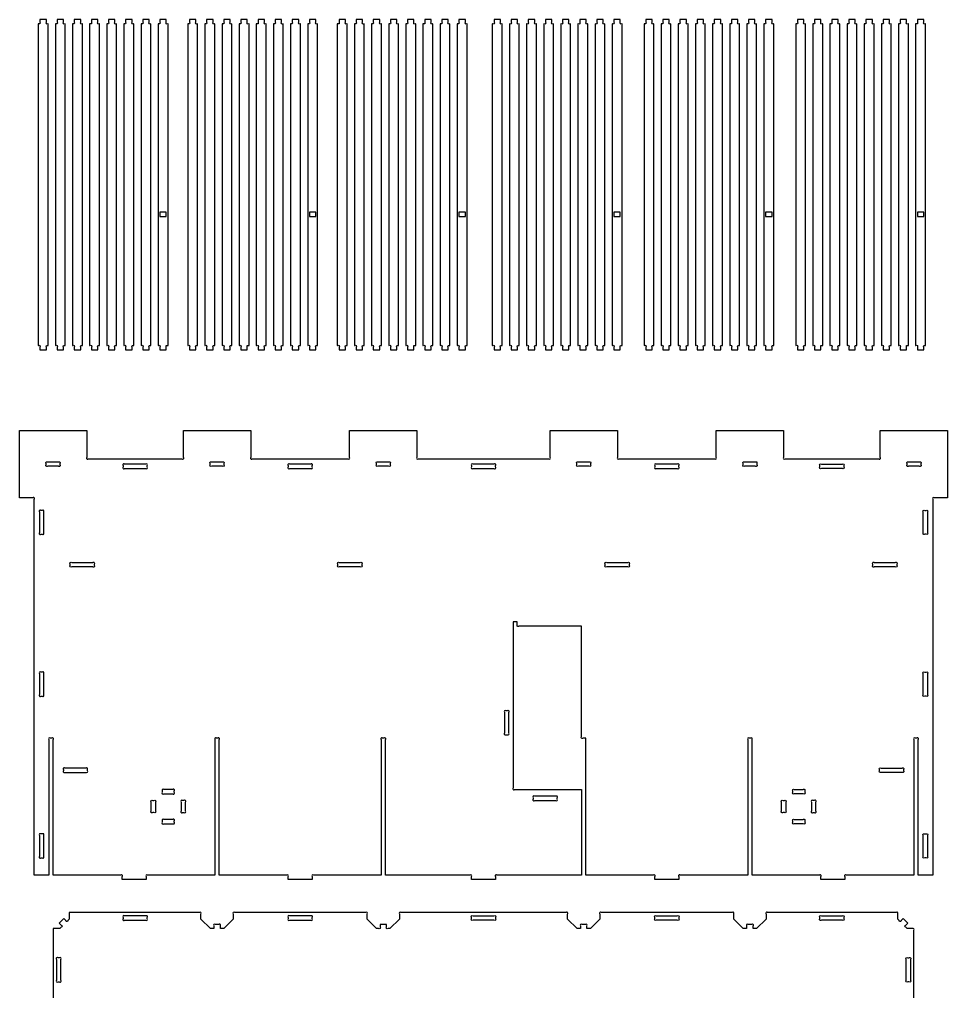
# Model space of a CAD drawing. Extents: x 4982 to 16003, y -2148 to 3908.
# Drawn here: x 5092 to 7693, y 1158 to 3883 of the extents above; entities that cross this region are included whole.
import ezdxf

# ---------------------------------------------------------------- set-up
doc = ezdxf.new("R2010")
doc.units = 0
doc.header["$MEASUREMENT"] = 0
doc.layers.add('LAYER_1', color=18, linetype='CONTINUOUS')

msp = doc.modelspace()

# ---------------------------------------------------------------- linework, layer by layer
at = {"layer": 'LAYER_1'}
for points in [[(5145, 2968.3), (5145.6, 2968.3, -1), (5149.8, 2964.1), (5149.8, 2956.3), (5167.8, 2956.3), (5167.8, 2964.1, -1), (5172, 2968.3), (5172.6, 2968.3), (5172.6, 3870.7), (5172, 3870.7, -1), (5167.8, 3874.9), (5167.8, 3882.7), (5149.8, 3882.7), (5149.8, 3874.9, -1), (5145.6, 3870.7), (5145, 3870.7)], [(5193, 2968.3), (5193.6, 2968.3, -1), (5197.8, 2964.1), (5197.8, 2956.3), (5215.8, 2956.3), (5215.8, 2964.1, -1), (5220, 2968.3), (5220.6, 2968.3), (5220.6, 3870.7), (5220, 3870.7, -1), (5215.8, 3874.9), (5215.8, 3882.7), (5197.8, 3882.7), (5197.8, 3874.9, -1), (5193.6, 3870.7), (5193, 3870.7)], [(5241, 2968.3), (5241.6, 2968.3, -1), (5245.8, 2964.1), (5245.8, 2956.3), (5263.8, 2956.3), (5263.8, 2964.1, -1), (5268, 2968.3), (5268.6, 2968.3), (5268.6, 3870.7), (5268, 3870.7, -1), (5263.8, 3874.9), (5263.8, 3882.7), (5245.8, 3882.7), (5245.8, 3874.9, -1), (5241.6, 3870.7), (5241, 3870.7)], [(5289, 2968.3), (5289.6, 2968.3, -1), (5293.8, 2964.1), (5293.8, 2956.3), (5311.8, 2956.3), (5311.8, 2964.1, -1), (5316, 2968.3), (5316.6, 2968.3), (5316.6, 3870.7), (5316, 3870.7, -1), (5311.8, 3874.9), (5311.8, 3882.7), (5293.8, 3882.7), (5293.8, 3874.9, -1), (5289.6, 3870.7), (5289, 3870.7)], [(5337, 2968.3), (5337.6, 2968.3, -1), (5341.8, 2964.1), (5341.8, 2956.3), (5359.8, 2956.3), (5359.8, 2964.1, -1), (5364, 2968.3), (5364.6, 2968.3), (5364.6, 3870.7), (5364, 3870.7, -1), (5359.8, 3874.9), (5359.8, 3882.7), (5341.8, 3882.7), (5341.8, 3874.9, -1), (5337.6, 3870.7), (5337, 3870.7)], [(5385, 2968.3), (5385.6, 2968.3, -1), (5389.8, 2964.1), (5389.8, 2956.3), (5407.8, 2956.3), (5407.8, 2964.1, -1), (5412, 2968.3), (5412.6, 2968.3), (5412.6, 3870.7), (5412, 3870.7, -1), (5407.8, 3874.9), (5407.8, 3882.7), (5389.8, 3882.7), (5389.8, 3874.9, -1), (5385.6, 3870.7), (5385, 3870.7)], [(5433, 2968.3), (5433.6, 2968.3, -1), (5437.8, 2964.1), (5437.8, 2956.3), (5455.8, 2956.3), (5455.8, 2964.1, -1), (5460, 2968.3), (5460.6, 2968.3), (5460.6, 3870.7), (5460, 3870.7, -1), (5455.8, 3874.9), (5455.8, 3882.7), (5437.8, 3882.7), (5437.8, 3874.9, -1), (5433.6, 3870.7), (5433, 3870.7)], [(5481, 2968.3), (5481.6, 2968.3, -1), (5485.8, 2964.1), (5485.8, 2956.3), (5503.8, 2956.3), (5503.8, 2964.1, -1), (5508, 2968.3), (5508.6, 2968.3), (5508.6, 3870.7), (5508, 3870.7, -1), (5503.8, 3874.9), (5503.8, 3882.7), (5485.8, 3882.7), (5485.8, 3874.9, -1), (5481.6, 3870.7), (5481, 3870.7)], [(5564, 2968.3), (5564.6, 2968.3, -1), (5568.8, 2964.1), (5568.8, 2956.3), (5586.8, 2956.3), (5586.8, 2964.1, -1), (5591, 2968.3), (5591.6, 2968.3), (5591.6, 3870.7), (5591, 3870.7, -1), (5586.8, 3874.9), (5586.8, 3882.7), (5568.8, 3882.7), (5568.8, 3874.9, -1), (5564.6, 3870.7), (5564, 3870.7)], [(5612, 2968.3), (5612.6, 2968.3, -1), (5616.8, 2964.1), (5616.8, 2956.3), (5634.8, 2956.3), (5634.8, 2964.1, -1), (5639, 2968.3), (5639.6, 2968.3), (5639.6, 3870.7), (5639, 3870.7, -1), (5634.8, 3874.9), (5634.8, 3882.7), (5616.8, 3882.7), (5616.8, 3874.9, -1), (5612.6, 3870.7), (5612, 3870.7)], [(5660, 2968.3), (5660.6, 2968.3, -1), (5664.8, 2964.1), (5664.8, 2956.3), (5682.8, 2956.3), (5682.8, 2964.1, -1), (5687, 2968.3), (5687.6, 2968.3), (5687.6, 3870.7), (5687, 3870.7, -1), (5682.8, 3874.9), (5682.8, 3882.7), (5664.8, 3882.7), (5664.8, 3874.9, -1), (5660.6, 3870.7), (5660, 3870.7)], [(5708, 2968.3), (5708.6, 2968.3, -1), (5712.8, 2964.1), (5712.8, 2956.3), (5730.8, 2956.3), (5730.8, 2964.1, -1), (5735, 2968.3), (5735.6, 2968.3), (5735.6, 3870.7), (5735, 3870.7, -1), (5730.8, 3874.9), (5730.8, 3882.7), (5712.8, 3882.7), (5712.8, 3874.9, -1), (5708.6, 3870.7), (5708, 3870.7)], [(5756, 2968.3), (5756.6, 2968.3, -1), (5760.8, 2964.1), (5760.8, 2956.3), (5778.8, 2956.3), (5778.8, 2964.1, -1), (5783, 2968.3), (5783.6, 2968.3), (5783.6, 3870.7), (5783, 3870.7, -1), (5778.8, 3874.9), (5778.8, 3882.7), (5760.8, 3882.7), (5760.8, 3874.9, -1), (5756.6, 3870.7), (5756, 3870.7)], [(5804, 2968.3), (5804.6, 2968.3, -1), (5808.8, 2964.1), (5808.8, 2956.3), (5826.8, 2956.3), (5826.8, 2964.1, -1), (5831, 2968.3), (5831.6, 2968.3), (5831.6, 3870.7), (5831, 3870.7, -1), (5826.8, 3874.9), (5826.8, 3882.7), (5808.8, 3882.7), (5808.8, 3874.9, -1), (5804.6, 3870.7), (5804, 3870.7)], [(5852, 2968.3), (5852.6, 2968.3, -1), (5856.8, 2964.1), (5856.8, 2956.3), (5874.8, 2956.3), (5874.8, 2964.1, -1), (5879, 2968.3), (5879.6, 2968.3), (5879.6, 3870.7), (5879, 3870.7, -1), (5874.8, 3874.9), (5874.8, 3882.7), (5856.8, 3882.7), (5856.8, 3874.9, -1), (5852.6, 3870.7), (5852, 3870.7)], [(5900, 2968.3), (5900.6, 2968.3, -1), (5904.8, 2964.1), (5904.8, 2956.3), (5922.8, 2956.3), (5922.8, 2964.1, -1), (5927, 2968.3), (5927.6, 2968.3), (5927.6, 3870.7), (5927, 3870.7, -1), (5922.8, 3874.9), (5922.8, 3882.7), (5904.8, 3882.7), (5904.8, 3874.9, -1), (5900.6, 3870.7), (5900, 3870.7)], [(5983, 2968.3), (5983.6, 2968.3, -1), (5987.8, 2964.1), (5987.8, 2956.3), (6005.8, 2956.3), (6005.8, 2964.1, -1), (6010, 2968.3), (6010.6, 2968.3), (6010.6, 3870.7), (6010, 3870.7, -1), (6005.8, 3874.9), (6005.8, 3882.7), (5987.8, 3882.7), (5987.8, 3874.9, -1), (5983.6, 3870.7), (5983, 3870.7)], [(6031, 2968.3), (6031.6, 2968.3, -1), (6035.8, 2964.1), (6035.8, 2956.3), (6053.8, 2956.3), (6053.8, 2964.1, -1), (6058, 2968.3), (6058.6, 2968.3), (6058.6, 3870.7), (6058, 3870.7, -1), (6053.8, 3874.9), (6053.8, 3882.7), (6035.8, 3882.7), (6035.8, 3874.9, -1), (6031.6, 3870.7), (6031, 3870.7)], [(6079, 2968.3), (6079.6, 2968.3, -1), (6083.8, 2964.1), (6083.8, 2956.3), (6101.8, 2956.3), (6101.8, 2964.1, -1), (6106, 2968.3), (6106.6, 2968.3), (6106.6, 3870.7), (6106, 3870.7, -1), (6101.8, 3874.9), (6101.8, 3882.7), (6083.8, 3882.7), (6083.8, 3874.9, -1), (6079.6, 3870.7), (6079, 3870.7)], [(6127, 2968.3), (6127.6, 2968.3, -1), (6131.8, 2964.1), (6131.8, 2956.3), (6149.8, 2956.3), (6149.8, 2964.1, -1), (6154, 2968.3), (6154.6, 2968.3), (6154.6, 3870.7), (6154, 3870.7, -1), (6149.8, 3874.9), (6149.8, 3882.7), (6131.8, 3882.7), (6131.8, 3874.9, -1), (6127.6, 3870.7), (6127, 3870.7)], [(6175, 2968.3), (6175.6, 2968.3, -1), (6179.8, 2964.1), (6179.8, 2956.3), (6197.8, 2956.3), (6197.8, 2964.1, -1), (6202, 2968.3), (6202.6, 2968.3), (6202.6, 3870.7), (6202, 3870.7, -1), (6197.8, 3874.9), (6197.8, 3882.7), (6179.8, 3882.7), (6179.8, 3874.9, -1), (6175.6, 3870.7), (6175, 3870.7)], [(6223, 2968.3), (6223.6, 2968.3, -1), (6227.8, 2964.1), (6227.8, 2956.3), (6245.8, 2956.3), (6245.8, 2964.1, -1), (6250, 2968.3), (6250.6, 2968.3), (6250.6, 3870.7), (6250, 3870.7, -1), (6245.8, 3874.9), (6245.8, 3882.7), (6227.8, 3882.7), (6227.8, 3874.9, -1), (6223.6, 3870.7), (6223, 3870.7)], [(6271, 2968.3), (6271.6, 2968.3, -1), (6275.8, 2964.1), (6275.8, 2956.3), (6293.8, 2956.3), (6293.8, 2964.1, -1), (6298, 2968.3), (6298.6, 2968.3), (6298.6, 3870.7), (6298, 3870.7, -1), (6293.8, 3874.9), (6293.8, 3882.7), (6275.8, 3882.7), (6275.8, 3874.9, -1), (6271.6, 3870.7), (6271, 3870.7)], [(6319, 2968.3), (6319.6, 2968.3, -1), (6323.8, 2964.1), (6323.8, 2956.3), (6341.8, 2956.3), (6341.8, 2964.1, -1), (6346, 2968.3), (6346.6, 2968.3), (6346.6, 3870.7), (6346, 3870.7, -1), (6341.8, 3874.9), (6341.8, 3882.7), (6323.8, 3882.7), (6323.8, 3874.9, -1), (6319.6, 3870.7), (6319, 3870.7)], [(6417.3, 2968.3), (6417.9, 2968.3, -1), (6422.1, 2964.1), (6422.1, 2956.3), (6440, 2956.3), (6440, 2964.1, -1), (6444.3, 2968.3), (6444.8, 2968.3), (6444.8, 3870.7), (6444.3, 3870.7, -1), (6440, 3874.9), (6440, 3882.7), (6422.1, 3882.7), (6422.1, 3874.9, -1), (6417.9, 3870.7), (6417.3, 3870.7)], [(6465.3, 2968.3), (6465.9, 2968.3, -1), (6470.1, 2964.1), (6470.1, 2956.3), (6488, 2956.3), (6488, 2964.1, -1), (6492.3, 2968.3), (6492.8, 2968.3), (6492.8, 3870.7), (6492.3, 3870.7, -1), (6488, 3874.9), (6488, 3882.7), (6470.1, 3882.7), (6470.1, 3874.9, -1), (6465.9, 3870.7), (6465.3, 3870.7)], [(6513.3, 2968.3), (6513.9, 2968.3, -1), (6518.1, 2964.1), (6518.1, 2956.3), (6536, 2956.3), (6536, 2964.1, -1), (6540.3, 2968.3), (6540.8, 2968.3), (6540.8, 3870.7), (6540.3, 3870.7, -1), (6536, 3874.9), (6536, 3882.7), (6518.1, 3882.7), (6518.1, 3874.9, -1), (6513.9, 3870.7), (6513.3, 3870.7)], [(6561.3, 2968.3), (6561.9, 2968.3, -1), (6566.1, 2964.1), (6566.1, 2956.3), (6584, 2956.3), (6584, 2964.1, -1), (6588.3, 2968.3), (6588.8, 2968.3), (6588.8, 3870.7), (6588.3, 3870.7, -1), (6584, 3874.9), (6584, 3882.7), (6566.1, 3882.7), (6566.1, 3874.9, -1), (6561.9, 3870.7), (6561.3, 3870.7)], [(6609.3, 2968.3), (6609.9, 2968.3, -1), (6614.1, 2964.1), (6614.1, 2956.3), (6632, 2956.3), (6632, 2964.1, -1), (6636.3, 2968.3), (6636.8, 2968.3), (6636.8, 3870.7), (6636.3, 3870.7, -1), (6632, 3874.9), (6632, 3882.7), (6614.1, 3882.7), (6614.1, 3874.9, -1), (6609.9, 3870.7), (6609.3, 3870.7)], [(6657.3, 2968.3), (6657.9, 2968.3, -1), (6662.1, 2964.1), (6662.1, 2956.3), (6680, 2956.3), (6680, 2964.1, -1), (6684.3, 2968.3), (6684.8, 2968.3), (6684.8, 3870.7), (6684.3, 3870.7, -1), (6680, 3874.9), (6680, 3882.7), (6662.1, 3882.7), (6662.1, 3874.9, -1), (6657.9, 3870.7), (6657.3, 3870.7)], [(6705.3, 2968.3), (6705.9, 2968.3, -1), (6710.1, 2964.1), (6710.1, 2956.3), (6728, 2956.3), (6728, 2964.1, -1), (6732.3, 2968.3), (6732.8, 2968.3), (6732.8, 3870.7), (6732.3, 3870.7, -1), (6728, 3874.9), (6728, 3882.7), (6710.1, 3882.7), (6710.1, 3874.9, -1), (6705.9, 3870.7), (6705.3, 3870.7)], [(6753.3, 2968.3), (6753.9, 2968.3, -1), (6758.1, 2964.1), (6758.1, 2956.3), (6776, 2956.3), (6776, 2964.1, -1), (6780.3, 2968.3), (6780.8, 2968.3), (6780.8, 3870.7), (6780.3, 3870.7, -1), (6776, 3874.9), (6776, 3882.7), (6758.1, 3882.7), (6758.1, 3874.9, -1), (6753.9, 3870.7), (6753.3, 3870.7)], [(6842.4, 2968.3), (6843, 2968.3, -1), (6847.2, 2964.1), (6847.2, 2956.3), (6865.2, 2956.3), (6865.2, 2964.1, -1), (6869.4, 2968.3), (6870, 2968.3), (6870, 3870.7), (6869.4, 3870.7, -1), (6865.2, 3874.9), (6865.2, 3882.7), (6847.2, 3882.7), (6847.2, 3874.9, -1), (6843, 3870.7), (6842.4, 3870.7)], [(6890.4, 2968.3), (6891, 2968.3, -1), (6895.2, 2964.1), (6895.2, 2956.3), (6913.2, 2956.3), (6913.2, 2964.1, -1), (6917.4, 2968.3), (6918, 2968.3), (6918, 3870.7), (6917.4, 3870.7, -1), (6913.2, 3874.9), (6913.2, 3882.7), (6895.2, 3882.7), (6895.2, 3874.9, -1), (6891, 3870.7), (6890.4, 3870.7)], [(6938.4, 2968.3), (6939, 2968.3, -1), (6943.2, 2964.1), (6943.2, 2956.3), (6961.2, 2956.3), (6961.2, 2964.1, -1), (6965.4, 2968.3), (6966, 2968.3), (6966, 3870.7), (6965.4, 3870.7, -1), (6961.2, 3874.9), (6961.2, 3882.7), (6943.2, 3882.7), (6943.2, 3874.9, -1), (6939, 3870.7), (6938.4, 3870.7)], [(6986.4, 2968.3), (6987, 2968.3, -1), (6991.2, 2964.1), (6991.2, 2956.3), (7009.2, 2956.3), (7009.2, 2964.1, -1), (7013.4, 2968.3), (7014, 2968.3), (7014, 3870.7), (7013.4, 3870.7, -1), (7009.2, 3874.9), (7009.2, 3882.7), (6991.2, 3882.7), (6991.2, 3874.9, -1), (6987, 3870.7), (6986.4, 3870.7)], [(7034.4, 2968.3), (7035, 2968.3, -1), (7039.2, 2964.1), (7039.2, 2956.3), (7057.2, 2956.3), (7057.2, 2964.1, -1), (7061.4, 2968.3), (7062, 2968.3), (7062, 3870.7), (7061.4, 3870.7, -1), (7057.2, 3874.9), (7057.2, 3882.7), (7039.2, 3882.7), (7039.2, 3874.9, -1), (7035, 3870.7), (7034.4, 3870.7)], [(7082.4, 2968.3), (7083, 2968.3, -1), (7087.2, 2964.1), (7087.2, 2956.3), (7105.2, 2956.3), (7105.2, 2964.1, -1), (7109.4, 2968.3), (7110, 2968.3), (7110, 3870.7), (7109.4, 3870.7, -1), (7105.2, 3874.9), (7105.2, 3882.7), (7087.2, 3882.7), (7087.2, 3874.9, -1), (7083, 3870.7), (7082.4, 3870.7)], [(7130.4, 2968.3), (7131, 2968.3, -1), (7135.2, 2964.1), (7135.2, 2956.3), (7153.2, 2956.3), (7153.2, 2964.1, -1), (7157.4, 2968.3), (7158, 2968.3), (7158, 3870.7), (7157.4, 3870.7, -1), (7153.2, 3874.9), (7153.2, 3882.7), (7135.2, 3882.7), (7135.2, 3874.9, -1), (7131, 3870.7), (7130.4, 3870.7)], [(7178.4, 2968.3), (7179, 2968.3, -1), (7183.2, 2964.1), (7183.2, 2956.3), (7201.2, 2956.3), (7201.2, 2964.1, -1), (7205.4, 2968.3), (7206, 2968.3), (7206, 3870.7), (7205.4, 3870.7, -1), (7201.2, 3874.9), (7201.2, 3882.7), (7183.2, 3882.7), (7183.2, 3874.9, -1), (7179, 3870.7), (7178.4, 3870.7)], [(7267.5, 2968.3), (7268.1, 2968.3, -1), (7272.3, 2964.1), (7272.3, 2956.3), (7290.3, 2956.3), (7290.3, 2964.1, -1), (7294.5, 2968.3), (7295.1, 2968.3), (7295.1, 3870.7), (7294.5, 3870.7, -1), (7290.3, 3874.9), (7290.3, 3882.7), (7272.3, 3882.7), (7272.3, 3874.9, -1), (7268.1, 3870.7), (7267.5, 3870.7)], [(7315.5, 2968.3), (7316.1, 2968.3, -1), (7320.3, 2964.1), (7320.3, 2956.3), (7338.3, 2956.3), (7338.3, 2964.1, -1), (7342.5, 2968.3), (7343.1, 2968.3), (7343.1, 3870.7), (7342.5, 3870.7, -1), (7338.3, 3874.9), (7338.3, 3882.7), (7320.3, 3882.7), (7320.3, 3874.9, -1), (7316.1, 3870.7), (7315.5, 3870.7)], [(7363.5, 2968.3), (7364.1, 2968.3, -1), (7368.3, 2964.1), (7368.3, 2956.3), (7386.3, 2956.3), (7386.3, 2964.1, -1), (7390.5, 2968.3), (7391.1, 2968.3), (7391.1, 3870.7), (7390.5, 3870.7, -1), (7386.3, 3874.9), (7386.3, 3882.7), (7368.3, 3882.7), (7368.3, 3874.9, -1), (7364.1, 3870.7), (7363.5, 3870.7)], [(7411.5, 2968.3), (7412.1, 2968.3, -1), (7416.3, 2964.1), (7416.3, 2956.3), (7434.3, 2956.3), (7434.3, 2964.1, -1), (7438.5, 2968.3), (7439.1, 2968.3), (7439.1, 3870.7), (7438.5, 3870.7, -1), (7434.3, 3874.9), (7434.3, 3882.7), (7416.3, 3882.7), (7416.3, 3874.9, -1), (7412.1, 3870.7), (7411.5, 3870.7)], [(7459.5, 2968.3), (7460.1, 2968.3, -1), (7464.3, 2964.1), (7464.3, 2956.3), (7482.3, 2956.3), (7482.3, 2964.1, -1), (7486.5, 2968.3), (7487.1, 2968.3), (7487.1, 3870.7), (7486.5, 3870.7, -1), (7482.3, 3874.9), (7482.3, 3882.7), (7464.3, 3882.7), (7464.3, 3874.9, -1), (7460.1, 3870.7), (7459.5, 3870.7)], [(7507.5, 2968.3), (7508.1, 2968.3, -1), (7512.3, 2964.1), (7512.3, 2956.3), (7530.3, 2956.3), (7530.3, 2964.1, -1), (7534.5, 2968.3), (7535.1, 2968.3), (7535.1, 3870.7), (7534.5, 3870.7, -1), (7530.3, 3874.9), (7530.3, 3882.7), (7512.3, 3882.7), (7512.3, 3874.9, -1), (7508.1, 3870.7), (7507.5, 3870.7)], [(7555.5, 2968.3), (7556.1, 2968.3, -1), (7560.3, 2964.1), (7560.3, 2956.3), (7578.3, 2956.3), (7578.3, 2964.1, -1), (7582.5, 2968.3), (7583.1, 2968.3), (7583.1, 3870.7), (7582.5, 3870.7, -1), (7578.3, 3874.9), (7578.3, 3882.7), (7560.3, 3882.7), (7560.3, 3874.9, -1), (7556.1, 3870.7), (7555.5, 3870.7)], [(7603.5, 2968.3), (7604.1, 2968.3, -1), (7608.3, 2964.1), (7608.3, 2956.3), (7626.3, 2956.3), (7626.3, 2964.1, -1), (7630.5, 2968.3), (7631.1, 2968.3), (7631.1, 3870.7), (7630.5, 3870.7, -1), (7626.3, 3874.9), (7626.3, 3882.7), (7608.3, 3882.7), (7608.3, 3874.9, -1), (7604.1, 3870.7), (7603.5, 3870.7)], [(6679.4, 1868.1), (6671.6, 1868.1, -1), (6667.4, 1872.4), (6667.4, 2181.7), (6491.6, 2181.7, -1), (6487.4, 2186), (6487.4, 2193.7), (6475.4, 2193.7), (6475.4, 1728.4, 1), (6479.6, 1724.1), (6667.4, 1724.1), (6667.4, 1484.1), (6430.4, 1484.1, 1), (6426.2, 1479.9), (6426.2, 1472.1), (6359, 1472.1), (6359, 1479.9, 1), (6354.8, 1484.1), (6117.8, 1484.1), (6117.8, 1863.9, 1), (6113.6, 1868.1), (6110, 1868.1, 1), (6105.8, 1863.9), (6105.8, 1484.1), (5916.8, 1484.1, 1), (5912.6, 1479.9), (5912.6, 1472.1), (5845.4, 1472.1), (5845.4, 1479.9, 1), (5841.2, 1484.1), (5652.2, 1484.1), (5652.2, 1863.9, 1), (5648, 1868.1), (5644.4, 1868.1, 1), (5640.2, 1863.9), (5640.2, 1484.1), (5451.2, 1484.1, 1), (5447, 1479.9), (5447, 1472.1), (5379.8, 1472.1), (5379.8, 1479.9, 1), (5375.6, 1484.1), (5186.6, 1484.1), (5186.6, 1863.9, 1), (5182.4, 1868.1), (5178.8, 1868.1, 1), (5174.6, 1863.9), (5174.6, 1484.1), (5133.8, 1484.1), (5133.8, 2537.5, 1), (5129.6, 2541.8), (5092.2, 2541.8), (5092.2, 2730.5), (5280.9, 2730.5), (5280.9, 2654.8, 1), (5285.2, 2650.5), (5547.6, 2650.5, 1), (5551.8, 2654.8), (5551.8, 2730.5), (5740.5, 2730.5), (5740.5, 2654.8, 1), (5744.8, 2650.5), (6013.2, 2650.5, 1), (6017.4, 2654.8), (6017.4, 2730.5), (6206.1, 2730.5), (6206.1, 2654.8, 1), (6210.4, 2650.5), (6574.8, 2650.5, 1), (6579, 2654.8), (6579, 2730.5), (6767.7, 2730.5), (6767.7, 2654.8, 1), (6772, 2650.5), (7040.4, 2650.5, 1), (7044.6, 2654.8), (7044.6, 2730.5), (7233.3, 2730.5), (7233.3, 2654.8, 1), (7237.6, 2650.5), (7500, 2650.5, 1), (7504.2, 2654.8), (7504.2, 2730.5), (7692.9, 2730.5), (7692.9, 2541.8), (7655.6, 2541.8, 1), (7651.4, 2537.5), (7651.4, 1484.1), (7610.6, 1484.1), (7610.6, 1863.9, 1), (7606.4, 1868.1), (7602.8, 1868.1, 1), (7598.6, 1863.9), (7598.6, 1484.1), (7409.6, 1484.1, 1), (7405.4, 1479.9), (7405.4, 1472.1), (7338.2, 1472.1), (7338.2, 1479.9, 1), (7334, 1484.1), (7145, 1484.1), (7145, 1863.9, 1), (7140.8, 1868.1), (7137.2, 1868.1, 1), (7133, 1863.9), (7133, 1484.1), (6944, 1484.1, 1), (6939.8, 1479.9), (6939.8, 1472.1), (6872.6, 1472.1), (6872.6, 1479.9, 1), (6868.4, 1484.1), (6679.4, 1484.1)], [(5201.6, 2630.1), (5171.6, 2630.1, -1), (5167.4, 2634.4), (5167.4, 2637.9, -1), (5171.6, 2642.1), (5201.6, 2642.1, -1), (5205.8, 2637.9), (5205.8, 2634.4, -1)], [(5445.8, 2636.1), (5387, 2636.1, 1), (5382.8, 2631.9), (5382.8, 2628.4, 1), (5387, 2624.1), (5445.8, 2624.1, 1), (5450, 2628.4), (5450, 2631.9, 1)], [(5661.2, 2630.1), (5631.2, 2630.1, -1), (5627, 2634.4), (5627, 2637.9, -1), (5631.2, 2642.1), (5661.2, 2642.1, -1), (5665.4, 2637.9), (5665.4, 2634.4, -1)], [(5908.4, 2636.1), (5849.6, 2636.1, 1), (5845.4, 2631.9), (5845.4, 2628.4, 1), (5849.6, 2624.1), (5908.4, 2624.1, 1), (5912.6, 2628.4), (5912.6, 2631.9, 1)], [(6131, 2637.9), (6131, 2634.4, -1), (6126.8, 2630.1), (6096.8, 2630.1, -1), (6092.6, 2634.4), (6092.6, 2637.9, -1), (6096.8, 2642.1), (6126.8, 2642.1, -1)], [(6422, 2636.1), (6363.2, 2636.1, 1), (6359, 2631.9), (6359, 2628.4, 1), (6363.2, 2624.1), (6422, 2624.1, 1), (6426.2, 2628.4), (6426.2, 2631.9, 1)], [(6688.4, 2630.1), (6658.4, 2630.1, -1), (6654.2, 2634.4), (6654.2, 2637.9, -1), (6658.4, 2642.1), (6688.4, 2642.1, -1), (6692.6, 2637.9), (6692.6, 2634.4, -1)], [(6935.6, 2636.1), (6876.8, 2636.1, 1), (6872.6, 2631.9), (6872.6, 2628.4, 1), (6876.8, 2624.1), (6935.6, 2624.1, 1), (6939.8, 2628.4), (6939.8, 2631.9, 1)], [(7124, 2642.1), (7154, 2642.1, -1), (7158.2, 2637.9), (7158.2, 2634.4, -1), (7154, 2630.1), (7124, 2630.1, -1), (7119.8, 2634.4), (7119.8, 2637.9, -1)], [(7339.4, 2636.1), (7398.2, 2636.1, -1), (7402.4, 2631.9), (7402.4, 2628.4, -1), (7398.2, 2624.1), (7339.4, 2624.1, -1), (7335.2, 2628.4), (7335.2, 2631.9, -1)], [(7583.6, 2642.1), (7613.6, 2642.1, -1), (7617.8, 2637.9), (7617.8, 2634.4, -1), (7613.6, 2630.1), (7583.6, 2630.1, -1), (7579.4, 2634.4), (7579.4, 2637.9, -1)], [(5148.2, 2502.3), (5148.2, 2443.6, 1), (5152.4, 2439.3), (5156, 2439.3, 1), (5160.2, 2443.6), (5160.2, 2502.3, 1), (5156, 2506.5), (5152.4, 2506.5, 1)], [(7637, 2502.3), (7637, 2443.6, -1), (7632.8, 2439.3), (7629.2, 2439.3, -1), (7625, 2443.6), (7625, 2502.3, -1), (7629.2, 2506.5), (7632.8, 2506.5, -1)], [(5238.8, 2360.1), (5297.6, 2360.1, -1), (5301.8, 2355.9), (5301.8, 2352.4, -1), (5297.6, 2348.1), (5238.8, 2348.1, -1), (5234.6, 2352.4), (5234.6, 2355.9, -1)], [(6047.2, 2348.1), (5988.4, 2348.1, -1), (5984.2, 2352.4), (5984.2, 2355.9, -1), (5988.4, 2360.1), (6047.2, 2360.1, -1), (6051.4, 2355.9), (6051.4, 2352.4, -1)], [(6796.8, 2348.1), (6738, 2348.1, -1), (6733.8, 2352.4), (6733.8, 2355.9, -1), (6738, 2360.1), (6796.8, 2360.1, -1), (6801, 2355.9), (6801, 2352.4, -1)], [(7487.6, 2360.1), (7546.4, 2360.1, -1), (7550.6, 2355.9), (7550.6, 2352.4, -1), (7546.4, 2348.1), (7487.6, 2348.1, -1), (7483.4, 2352.4), (7483.4, 2355.9, -1)], [(5148.2, 2048.7), (5148.2, 1990, 1), (5152.4, 1985.7), (5156, 1985.7, 1), (5160.2, 1990), (5160.2, 2048.7, 1), (5156, 2052.9), (5152.4, 2052.9, 1)], [(7637, 2048.7), (7637, 1990, -1), (7632.8, 1985.7), (7629.2, 1985.7, -1), (7625, 1990), (7625, 2048.7, -1), (7629.2, 2052.9), (7632.8, 2052.9, -1)], [(6451.4, 1940.7), (6451.4, 1882, 1), (6455.6, 1877.7), (6459.2, 1877.7, 1), (6463.4, 1882), (6463.4, 1940.7, 1), (6459.2, 1944.9), (6455.6, 1944.9, 1)], [(5219.6, 1772.1), (5278.4, 1772.1, 1), (5282.6, 1776.4), (5282.6, 1779.9, 1), (5278.4, 1784.1), (5219.6, 1784.1, 1), (5215.4, 1779.9), (5215.4, 1776.4, 1)], [(7506.8, 1784.1), (7565.6, 1784.1, -1), (7569.8, 1779.9), (7569.8, 1776.4, -1), (7565.6, 1772.1), (7506.8, 1772.1, -1), (7502.6, 1776.4), (7502.6, 1779.9, -1)], [(5496.8, 1712.1), (5522, 1712.1, 1), (5526.2, 1716.4), (5526.2, 1719.9, 1), (5522, 1724.1), (5496.8, 1724.1, 1), (5492.6, 1719.9), (5492.6, 1716.4, 1)], [(7263.2, 1724.1), (7288.4, 1724.1, -1), (7292.6, 1719.9), (7292.6, 1716.4, -1), (7288.4, 1712.1), (7263.2, 1712.1, -1), (7259, 1716.4), (7259, 1719.9, -1)], [(5473.4, 1688.7), (5473.4, 1663.6, -1), (5469.2, 1659.3), (5465.6, 1659.3, -1), (5461.4, 1663.6), (5461.4, 1688.7, -1), (5465.6, 1692.9), (5469.2, 1692.9, -1)], [(5545.4, 1688.7), (5545.4, 1663.6, 1), (5549.6, 1659.3), (5553.2, 1659.3, 1), (5557.4, 1663.6), (5557.4, 1688.7, 1), (5553.2, 1692.9), (5549.6, 1692.9, 1)], [(6536, 1692.9), (6594.8, 1692.9, 1), (6599, 1697.2), (6599, 1700.7, 1), (6594.8, 1704.9), (6536, 1704.9, 1), (6531.8, 1700.7), (6531.8, 1697.2, 1)], [(7239.8, 1688.7), (7239.8, 1663.6, -1), (7235.6, 1659.3), (7232, 1659.3, -1), (7227.8, 1663.6), (7227.8, 1688.7, -1), (7232, 1692.9), (7235.6, 1692.9, -1)], [(7311.8, 1688.7), (7311.8, 1663.6, 1), (7316, 1659.3), (7319.6, 1659.3, 1), (7323.8, 1663.6), (7323.8, 1688.7, 1), (7319.6, 1692.9), (7316, 1692.9, 1)], [(5496.8, 1628.1), (5522, 1628.1, 1), (5526.2, 1632.4), (5526.2, 1635.9, 1), (5522, 1640.1), (5496.8, 1640.1, 1), (5492.6, 1635.9), (5492.6, 1632.4, 1)], [(7288.4, 1628.1), (7263.2, 1628.1, -1), (7259, 1632.4), (7259, 1635.9, -1), (7263.2, 1640.1), (7288.4, 1640.1, -1), (7292.6, 1635.9), (7292.6, 1632.4, -1)], [(5148.2, 1595.1), (5148.2, 1536.4, 1), (5152.4, 1532.1), (5156, 1532.1, 1), (5160.2, 1536.4), (5160.2, 1595.1, 1), (5156, 1599.3), (5152.4, 1599.3, 1)], [(7637, 1595.1), (7637, 1536.4, -1), (7632.8, 1532.1), (7629.2, 1532.1, -1), (7625, 1536.4), (7625, 1595.1, -1), (7629.2, 1599.3), (7632.8, 1599.3, -1)], [(5387, 1357.5), (5445.8, 1357.5, 1), (5450, 1361.8), (5450, 1365.3, 1), (5445.8, 1369.5), (5387, 1369.5, 1), (5382.8, 1365.3), (5382.8, 1361.8, 1)], [(5849.6, 1357.5), (5908.4, 1357.5, 1), (5912.6, 1361.8), (5912.6, 1365.3, 1), (5908.4, 1369.5), (5849.6, 1369.5, 1), (5845.4, 1365.3), (5845.4, 1361.8, 1)], [(6363.2, 1369.5), (6422, 1369.5, -1), (6426.2, 1365.3), (6426.2, 1361.8, -1), (6422, 1357.5), (6363.2, 1357.5, -1), (6359, 1361.8), (6359, 1365.3, -1)], [(6876.8, 1369.5), (6935.6, 1369.5, -1), (6939.8, 1365.3), (6939.8, 1361.8, -1), (6935.6, 1357.5), (6876.8, 1357.5, -1), (6872.6, 1361.8), (6872.6, 1365.3, -1)], [(7339.4, 1369.5), (7398.2, 1369.5, -1), (7402.4, 1365.3), (7402.4, 1361.8, -1), (7398.2, 1357.5), (7339.4, 1357.5, -1), (7335.2, 1361.8), (7335.2, 1365.3, -1)], [(5196.2, 1247.8), (5196.2, 1189.1, 1), (5200.4, 1184.9), (5204, 1184.9, 1), (5208.2, 1189.1), (5208.2, 1247.8, 1), (5204, 1252.1), (5200.4, 1252.1, 1)], [(7584.8, 1184.9), (7581.2, 1184.9, -1), (7577, 1189.1), (7577, 1247.8, -1), (7581.2, 1252.1), (7584.8, 1252.1, -1), (7589, 1247.8), (7589, 1189.1, -1)]]:
    msp.add_lwpolyline(points, format="xyb", close=True, dxfattribs=at)
for points in [[(5503.8, 3342.5), (5485.8, 3342.5), (5485.8, 3330.5), (5503.8, 3330.5)], [(5922.8, 3342.5), (5904.8, 3342.5), (5904.8, 3330.5), (5922.8, 3330.5)], [(6341.8, 3342.5), (6323.8, 3342.5), (6323.8, 3330.5), (6341.8, 3330.5)], [(6776, 3342.5), (6758.1, 3342.5), (6758.1, 3330.5), (6776, 3330.5)], [(7201.2, 3342.5), (7183.2, 3342.5), (7183.2, 3330.5), (7201.2, 3330.5)], [(7626.3, 3342.5), (7608.3, 3342.5), (7608.3, 3330.5), (7626.3, 3330.5)]]:
    msp.add_lwpolyline(points, close=True, dxfattribs=at)
msp.add_lwpolyline([(7598.6, 999.4), (7598.6, 1329.6, 1), (7594.4, 1333.9), (7579.8, 1333.9), (7575.9, 1337.8, -1), (7575.9, 1343.8), (7581.4, 1349.2), (7568.7, 1361.9), (7563.2, 1356.5, -1), (7557.2, 1356.5), (7553.3, 1360.4), (7553.3, 1374.9, 1), (7549.1, 1379.1), (7188.5, 1379.1, 1), (7184.3, 1374.9), (7184.3, 1360.4), (7157.7, 1333.9), (7148, 1333.9), (7148, 1341.6, 1), (7143.7, 1345.9), (7134.3, 1345.9, 1), (7130, 1341.6), (7130, 1333.9), (7120.2, 1333.9), (7093.7, 1360.4), (7093.7, 1374.9, 1), (7089.5, 1379.1), (6722.9, 1379.1, 1), (6718.7, 1374.9), (6718.7, 1360.4), (6692.1, 1333.9), (6682.4, 1333.9), (6682.4, 1341.6, 1), (6678.1, 1345.9), (6668.7, 1345.9, 1), (6664.4, 1341.6), (6664.4, 1333.9), (6654.6, 1333.9), (6628.1, 1360.4), (6628.1, 1374.9, 1), (6623.9, 1379.1), (6161.3, 1379.1, 1), (6157.1, 1374.9), (6157.1, 1360.4), (6130.5, 1333.9), (6125, 1333.9, -1), (6120.8, 1338.1), (6120.8, 1345.9), (6102.8, 1345.9), (6102.8, 1338.1, -1), (6098.6, 1333.9), (6093, 1333.9), (6066.5, 1360.4), (6066.5, 1374.9, 1), (6062.3, 1379.1), (5695.7, 1379.1, 1), (5691.5, 1374.9), (5691.5, 1360.4), (5664.9, 1333.9), (5655.2, 1333.9), (5655.2, 1341.6, 1), (5650.9, 1345.9), (5641.5, 1345.9, 1), (5637.2, 1341.6), (5637.2, 1333.9), (5627.4, 1333.9), (5600.9, 1360.4), (5600.9, 1374.9, 1), (5596.7, 1379.1), (5231.9, 1379.1), (5231.9, 1360.4), (5227.9, 1356.5, -1), (5221.9, 1356.5), (5216.5, 1361.9), (5203.8, 1349.2), (5209.3, 1343.8, -1), (5209.3, 1337.8), (5205.3, 1333.9), (5186.6, 1333.9), (5186.6, 999.4, -1)], format="xyb", dxfattribs=at)

doc.saveas('drawing.dxf')
